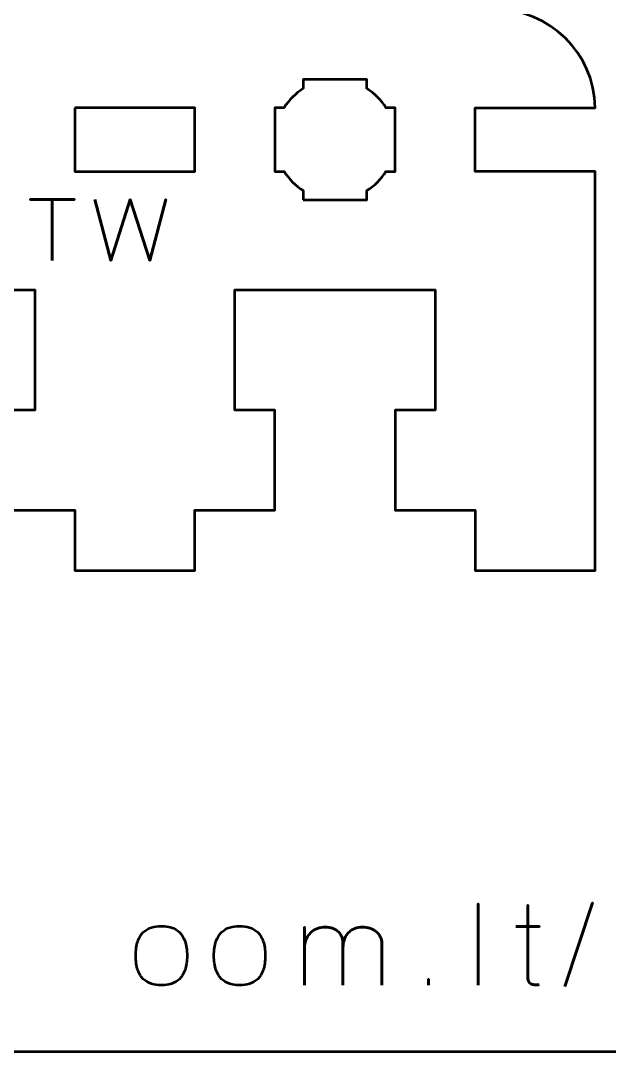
# Model space of a CAD drawing. Header units: centimetres. Extents: x -21 to 0, y -29.7 to 0.
# Drawn here: x -8.17 to -5.23, y -29.7 to -24.56 of the extents above; entities that cross this region are included whole.
import ezdxf

# ---------------------------------------------------------------- set-up
doc = ezdxf.new("R2010")
doc.units = ezdxf.units.CM
doc.header["$MEASUREMENT"] = 0
doc.layers.add('Layer 1', color=7, linetype='Continuous')

msp = doc.modelspace()

# ---------------------------------------------------------------- linework, layer by layer
at = {"layer": 'Layer 1', "color": 1, "lineweight": 53}
msp.add_open_spline([(-21.00003, -29.19995), (-21.00003, -29.19995), (-21.00003, -3.49992), (-21.00003, -3.49992), (-21.00003, -3.49992), (-21.00003, -3.41709), (-20.93286, -3.34992), (-20.85003, -3.34992), (-20.85003, -3.34992), (-20.7672, -3.34992), (-20.70003, -3.28275), (-20.70003, -3.19992), (-20.70003, -3.19992), (-20.70003, -3.11709), (-20.7672, -3.04992), (-20.85003, -3.04992), (-20.85003, -3.04992), (-20.93286, -3.04992), (-21.00003, -2.98275), (-21.00003, -2.89992), (-21.00003, -2.89992), (-21.00003, -2.81709), (-20.93286, -2.74992), (-20.85003, -2.74992), (-20.85003, -2.74992), (-20.7672, -2.74992), (-20.70003, -2.68275), (-20.70003, -2.59992), (-20.70003, -2.59992), (-20.70003, -2.51709), (-20.7672, -2.44992), (-20.85003, -2.44992), (-20.85003, -2.44992), (-20.93286, -2.44992), (-21.00003, -2.38275), (-21.00003, -2.29992), (-21.00003, -2.29992), (-21.00003, -2.21709), (-20.93286, -2.14992), (-20.85003, -2.14992), (-20.85003, -2.14992), (-20.7672, -2.14992), (-20.70003, -2.08275), (-20.70003, -1.99992), (-20.70003, -1.99992), (-20.70003, -1.91709), (-20.7672, -1.84992), (-20.85003, -1.84992), (-20.85003, -1.84992), (-20.93286, -1.84992), (-21.00003, -1.78275), (-21.00003, -1.69992), (-21.00003, -1.69992), (-21.00003, -1.61709), (-20.93286, -1.54992), (-20.85003, -1.54992), (-20.85003, -1.54992), (-20.7672, -1.54992), (-20.70003, -1.48275), (-20.70003, -1.39992), (-20.70003, -1.39992), (-20.70003, -1.31709), (-20.7672, -1.24992), (-20.85003, -1.24992), (-20.85003, -1.24992), (-20.93286, -1.24992), (-21.00003, -1.18275), (-21.00003, -1.09992), (-21.00003, -1.09992), (-21.00003, -1.09992), (-21.00003, -0.49992), (-21.00003, -0.49992), (-21.00003, -0.49992), (-21.00003, -0.22295), (-20.77694, 0.00004), (-20.49994, 0.00004), (-20.49994, 0.00004), (-20.49994, 0.00004), (-0.50008, 0.00004), (-0.50008, 0.00004), (-0.50008, 0.00004), (-0.22294, 0.00004), (0.00002, -0.22295), (0.00002, -0.49992), (0.00002, -0.49992), (0.00002, -0.49992), (0.00002, -29.19995), (0.00002, -29.19995), (0.00002, -29.19995), (0.00002, -29.47695), (-0.22294, -29.70004), (-0.50008, -29.70004), (-0.50008, -29.70004), (-0.50008, -29.70004), (-20.49994, -29.70004), (-20.49994, -29.70004), (-20.49994, -29.70004), (-20.77694, -29.70004), (-21.00003, -29.47695), (-21.00003, -29.19995)], degree=3, knots=[0, 0, 0, 0, 0.04, 0.04, 0.04, 0.04, 0.08, 0.08, 0.08, 0.08, 0.12, 0.12, 0.12, 0.12, 0.16, 0.16, 0.16, 0.16, 0.2, 0.2, 0.2, 0.2, 0.24, 0.24, 0.24, 0.24, 0.28, 0.28, 0.28, 0.28, 0.32, 0.32, 0.32, 0.32, 0.36, 0.36, 0.36, 0.36, 0.4, 0.4, 0.4, 0.4, 0.44, 0.44, 0.44, 0.44, 0.48, 0.48, 0.48, 0.48, 0.52, 0.52, 0.52, 0.52, 0.56, 0.56, 0.56, 0.56, 0.6, 0.6, 0.6, 0.6, 0.64, 0.64, 0.64, 0.64, 0.68, 0.68, 0.68, 0.68, 0.72, 0.72, 0.72, 0.72, 0.76, 0.76, 0.76, 0.76, 0.8, 0.8, 0.8, 0.8, 0.84, 0.84, 0.84, 0.84, 0.88, 0.88, 0.88, 0.88, 0.92, 0.92, 0.92, 0.92, 0.96, 0.96, 0.96, 0.96, 1, 1, 1, 1], dxfattribs=at)
at = {"layer": 'Layer 1', "lineweight": 53}
for points, knots in [([(-9.75005, -22.50001), (-10.02614, -22.50001), (-10.25005, -22.72392), (-10.25005, -23.00001), (-10.25005, -23.00001), (-10.25005, -23.00001), (-10.25005, -24.50001), (-10.25005, -24.50001), (-10.25005, -24.50001), (-10.25005, -24.50001), (-11.4001, -24.50001), (-11.4001, -24.50001), (-11.4001, -24.50001), (-11.67326, -24.50001), (-11.89532, -24.71921), (-11.9, -24.99126), (-11.9, -24.99126), (-11.9, -24.99126), (-11.3001, -24.99126), (-11.3001, -24.99126), (-11.3001, -24.99126), (-11.3001, -24.99126), (-11.3001, -25.30876), (-11.3001, -25.30876), (-11.3001, -25.30876), (-11.3001, -25.30876), (-11.89818, -25.30876), (-11.89818, -25.30876), (-11.89818, -25.30876), (-11.89818, -25.30876), (-11.8876, -27.30001), (-11.8876, -27.30001), (-11.8876, -27.30001), (-11.8876, -27.30001), (-11.3001, -27.30001), (-11.3001, -27.30001), (-11.3001, -27.30001), (-11.3001, -27.30001), (-11.3001, -27.00001), (-11.3001, -27.00001), (-11.3001, -27.00001), (-11.3001, -27.00001), (-10.90009, -27.00001), (-10.90009, -27.00001), (-10.90009, -27.00001), (-10.90009, -27.00001), (-10.90009, -26.50001), (-10.90009, -26.50001), (-10.90009, -26.50001), (-10.90009, -26.50001), (-11.10009, -26.5), (-11.10009, -26.5), (-11.10009, -26.5), (-11.10009, -26.5), (-11.10009, -25.90001), (-11.10009, -25.90001), (-11.10009, -25.90001), (-10.71676, -25.90001), (-10.48341, -25.90001), (-10.10008, -25.90001), (-10.10008, -25.90001), (-10.10008, -25.90001), (-10.10008, -26.5), (-10.10008, -26.5), (-10.10008, -26.5), (-10.10008, -26.5), (-10.30008, -26.50001), (-10.30008, -26.50001), (-10.30008, -26.50001), (-10.30008, -26.50001), (-10.30008, -27.00002), (-10.30008, -27.00002), (-10.30008, -27.00002), (-10.30008, -27.00002), (-9.90007, -27.00001), (-9.90007, -27.00001), (-9.90007, -27.00001), (-9.90007, -27.00001), (-9.90007, -27.30001), (-9.90007, -27.30001), (-9.90007, -27.30001), (-9.90007, -27.30001), (-9.30006, -27.30001), (-9.30006, -27.30001), (-9.30006, -27.30001), (-9.30006, -27.30001), (-9.30006, -27.00001), (-9.30006, -27.00001), (-9.30006, -27.00001), (-9.30006, -27.00001), (-8.90006, -27.00001), (-8.90006, -27.00001), (-8.90006, -27.00001), (-8.90006, -27.00001), (-8.90006, -26.50001), (-8.90006, -26.50001), (-8.90006, -26.50001), (-8.90006, -26.50001), (-9.10006, -26.5), (-9.10006, -26.5), (-9.10006, -26.5), (-9.10006, -26.5), (-9.10006, -25.90001), (-9.10006, -25.90001), (-9.10006, -25.90001), (-8.71672, -25.90001), (-8.48338, -25.90001), (-8.10004, -25.90001), (-8.10004, -25.90001), (-8.10004, -25.90001), (-8.10004, -26.5), (-8.10004, -26.5), (-8.10004, -26.5), (-8.10004, -26.5), (-8.30004, -26.50001), (-8.30004, -26.50001), (-8.30004, -26.50001), (-8.30004, -26.50001), (-8.30004, -27.00002), (-8.30004, -27.00002), (-8.30004, -27.00002), (-8.30004, -27.00002), (-7.90004, -27.00001), (-7.90004, -27.00001), (-7.90004, -27.00001), (-7.90004, -27.00001), (-7.90004, -27.30001), (-7.90004, -27.30001), (-7.90004, -27.30001), (-7.90004, -27.30001), (-7.30003, -27.30001), (-7.30003, -27.30001), (-7.30003, -27.30001), (-7.30003, -27.30001), (-7.30003, -27.00001), (-7.30003, -27.00001), (-7.30003, -27.00001), (-7.30003, -27.00001), (-6.90002, -27.00001), (-6.90002, -27.00001), (-6.90002, -27.00001), (-6.90002, -27.00001), (-6.90002, -26.50001), (-6.90002, -26.50001), (-6.90002, -26.50001), (-6.90002, -26.50001), (-7.10002, -26.5), (-7.10002, -26.5), (-7.10002, -26.5), (-7.10002, -26.5), (-7.10002, -25.90001), (-7.10002, -25.90001), (-7.10002, -25.90001), (-6.71669, -25.90001), (-6.48334, -25.90001), (-6.10001, -25.90001), (-6.10001, -25.90001), (-6.10001, -25.90001), (-6.10001, -26.5), (-6.10001, -26.5), (-6.10001, -26.5), (-6.10001, -26.5), (-6.30001, -26.50001), (-6.30001, -26.50001), (-6.30001, -26.50001), (-6.30001, -26.50001), (-6.30001, -27.00002), (-6.30001, -27.00002), (-6.30001, -27.00002), (-6.30001, -27.00002), (-5.9, -27.00001), (-5.9, -27.00001), (-5.9, -27.00001), (-5.9, -27.00001), (-5.9, -27.30001), (-5.9, -27.30001), (-5.9, -27.30001), (-5.9, -27.30001), (-5.29999, -27.30001), (-5.29999, -27.30001), (-5.29999, -27.30001), (-5.29999, -27.30001), (-5.29999, -27.00001), (-5.29999, -27.00001), (-5.29999, -27.00001), (-5.29999, -27.00001), (-5.29999, -27.00002), (-5.29999, -27.00002), (-5.29999, -27.00002), (-5.29999, -27.00002), (-5.29999, -25.30876), (-5.29999, -25.30876), (-5.29999, -25.30876), (-5.29999, -25.30876), (-5.9, -25.30876), (-5.9, -25.30876), (-5.9, -25.30876), (-5.9, -25.30876), (-5.9, -24.99126), (-5.9, -24.99126), (-5.9, -24.99126), (-5.9, -24.99126), (-5.3001, -24.99126), (-5.3001, -24.99126), (-5.3001, -24.99126), (-5.30478, -24.71921), (-5.52684, -24.50001), (-5.8, -24.50001), (-5.8, -24.50001), (-5.8, -24.50001), (-6.95005, -24.50001), (-6.95005, -24.50001), (-6.95005, -24.50001), (-6.95005, -24.50001), (-6.95005, -23.00001), (-6.95005, -23.00001), (-6.95005, -23.00001), (-6.95005, -22.72392), (-7.17396, -22.50001), (-7.45005, -22.50001)], [0, 0, 0, 0, 0.0181818, 0.0181818, 0.0181818, 0.0181818, 0.0363636, 0.0363636, 0.0363636, 0.0363636, 0.0545455, 0.0545455, 0.0545455, 0.0545455, 0.0727273, 0.0727273, 0.0727273, 0.0727273, 0.0909091, 0.0909091, 0.0909091, 0.0909091, 0.1090909, 0.1090909, 0.1090909, 0.1090909, 0.1272727, 0.1272727, 0.1272727, 0.1272727, 0.1454545, 0.1454545, 0.1454545, 0.1454545, 0.1636364, 0.1636364, 0.1636364, 0.1636364, 0.1818182, 0.1818182, 0.1818182, 0.1818182, 0.2, 0.2, 0.2, 0.2, 0.2181818, 0.2181818, 0.2181818, 0.2181818, 0.2363636, 0.2363636, 0.2363636, 0.2363636, 0.2545455, 0.2545455, 0.2545455, 0.2545455, 0.2727273, 0.2727273, 0.2727273, 0.2727273, 0.2909091, 0.2909091, 0.2909091, 0.2909091, 0.3090909, 0.3090909, 0.3090909, 0.3090909, 0.3272727, 0.3272727, 0.3272727, 0.3272727, 0.3454545, 0.3454545, 0.3454545, 0.3454545, 0.3636364, 0.3636364, 0.3636364, 0.3636364, 0.3818182, 0.3818182, 0.3818182, 0.3818182, 0.4, 0.4, 0.4, 0.4, 0.4181818, 0.4181818, 0.4181818, 0.4181818, 0.4363636, 0.4363636, 0.4363636, 0.4363636, 0.4545455, 0.4545455, 0.4545455, 0.4545455, 0.4727273, 0.4727273, 0.4727273, 0.4727273, 0.4909091, 0.4909091, 0.4909091, 0.4909091, 0.5090909, 0.5090909, 0.5090909, 0.5090909, 0.5272727, 0.5272727, 0.5272727, 0.5272727, 0.5454545, 0.5454545, 0.5454545, 0.5454545, 0.5636364, 0.5636364, 0.5636364, 0.5636364, 0.5818182, 0.5818182, 0.5818182, 0.5818182, 0.6, 0.6, 0.6, 0.6, 0.6181818, 0.6181818, 0.6181818, 0.6181818, 0.6363636, 0.6363636, 0.6363636, 0.6363636, 0.6545455, 0.6545455, 0.6545455, 0.6545455, 0.6727273, 0.6727273, 0.6727273, 0.6727273, 0.6909091, 0.6909091, 0.6909091, 0.6909091, 0.7090909, 0.7090909, 0.7090909, 0.7090909, 0.7272727, 0.7272727, 0.7272727, 0.7272727, 0.7454545, 0.7454545, 0.7454545, 0.7454545, 0.7636364, 0.7636364, 0.7636364, 0.7636364, 0.7818182, 0.7818182, 0.7818182, 0.7818182, 0.8, 0.8, 0.8, 0.8, 0.8181818, 0.8181818, 0.8181818, 0.8181818, 0.8363636, 0.8363636, 0.8363636, 0.8363636, 0.8545455, 0.8545455, 0.8545455, 0.8545455, 0.8727273, 0.8727273, 0.8727273, 0.8727273, 0.8909091, 0.8909091, 0.8909091, 0.8909091, 0.9090909, 0.9090909, 0.9090909, 0.9090909, 0.9272727, 0.9272727, 0.9272727, 0.9272727, 0.9454545, 0.9454545, 0.9454545, 0.9454545, 0.9636364, 0.9636364, 0.9636364, 0.9636364, 0.9818182, 0.9818182, 0.9818182, 0.9818182, 1, 1, 1, 1]), ([(-6.75877, -25.45001), (-6.75877, -25.45001), (-6.75877, -25.40457), (-6.75877, -25.40457), (-6.75877, -25.40457), (-6.79753, -25.38034), (-6.83035, -25.34751), (-6.85458, -25.30876), (-6.85458, -25.30876), (-6.85458, -25.30876), (-6.90002, -25.30876), (-6.90002, -25.30876), (-6.90002, -25.30876), (-6.90002, -25.30876), (-6.90002, -25.15001), (-6.90002, -25.15001), (-6.90002, -25.15001), (-6.90002, -25.15001), (-6.90002, -24.99126), (-6.90002, -24.99126), (-6.90002, -24.99126), (-6.90002, -24.99126), (-6.85458, -24.99126), (-6.85458, -24.99126), (-6.85458, -24.99126), (-6.83035, -24.95251), (-6.79753, -24.91968), (-6.75877, -24.89545), (-6.75877, -24.89545), (-6.75877, -24.89545), (-6.75877, -24.85001), (-6.75877, -24.85001), (-6.75877, -24.85001), (-6.75877, -24.85001), (-6.60002, -24.85001), (-6.60002, -24.85001), (-6.60002, -24.85001), (-6.60002, -24.85001), (-6.44126, -24.85001), (-6.44126, -24.85001), (-6.44126, -24.85001), (-6.44126, -24.85001), (-6.44126, -24.89545), (-6.44126, -24.89545), (-6.44126, -24.89545), (-6.4025, -24.91968), (-6.36968, -24.95251), (-6.34545, -24.99126), (-6.34545, -24.99126), (-6.34545, -24.99126), (-6.30001, -24.99126), (-6.30001, -24.99126), (-6.30001, -24.99126), (-6.30001, -24.99126), (-6.30001, -25.15001), (-6.30001, -25.15001), (-6.30001, -25.15001), (-6.30001, -25.15001), (-6.30001, -25.30876), (-6.30001, -25.30876), (-6.30001, -25.30876), (-6.30001, -25.30876), (-6.34545, -25.30876), (-6.34545, -25.30876), (-6.34545, -25.30876), (-6.36968, -25.34751), (-6.4025, -25.38034), (-6.44126, -25.40457), (-6.44126, -25.40457), (-6.44126, -25.40457), (-6.44126, -25.45001), (-6.44126, -25.45001), (-6.44126, -25.45001), (-6.44126, -25.45001), (-6.60002, -25.45001), (-6.60002, -25.45001), (-6.60002, -25.45001), (-6.60002, -25.45001), (-6.75877, -25.45001), (-6.75877, -25.45001)], [0, 0, 0, 0, 0.05, 0.05, 0.05, 0.05, 0.1, 0.1, 0.1, 0.1, 0.15, 0.15, 0.15, 0.15, 0.2, 0.2, 0.2, 0.2, 0.25, 0.25, 0.25, 0.25, 0.3, 0.3, 0.3, 0.3, 0.35, 0.35, 0.35, 0.35, 0.4, 0.4, 0.4, 0.4, 0.45, 0.45, 0.45, 0.45, 0.5, 0.5, 0.5, 0.5, 0.55, 0.55, 0.55, 0.55, 0.6, 0.6, 0.6, 0.6, 0.65, 0.65, 0.65, 0.65, 0.7, 0.7, 0.7, 0.7, 0.75, 0.75, 0.75, 0.75, 0.8, 0.8, 0.8, 0.8, 0.85, 0.85, 0.85, 0.85, 0.9, 0.9, 0.9, 0.9, 0.95, 0.95, 0.95, 0.95, 1, 1, 1, 1]), ([(-7.90004, -24.99126), (-7.90004, -24.99126), (-7.30003, -24.99126), (-7.30003, -24.99126), (-7.30003, -24.99126), (-7.30003, -24.99126), (-7.30003, -25.30876), (-7.30003, -25.30876), (-7.30003, -25.30876), (-7.30003, -25.30876), (-7.90004, -25.30876), (-7.90004, -25.30876), (-7.90004, -25.30876), (-7.90004, -25.30876), (-7.90004, -24.99126), (-7.90004, -24.99126)], [0, 0, 0, 0, 0.25, 0.25, 0.25, 0.25, 0.5, 0.5, 0.5, 0.5, 0.75, 0.75, 0.75, 0.75, 1, 1, 1, 1])]:
    msp.add_open_spline(points, degree=3, knots=knots, dxfattribs=at)
at = {"layer": 'Layer 1', "color": 5, "lineweight": 53}
for points, knots in [([(-8.01225, -25.7539), (-8.01225, -25.7539), (-8.01225, -25.44868), (-8.01225, -25.44868), (-8.01225, -25.44868), (-8.01225, -25.44868), (-8.12189, -25.44868), (-8.12189, -25.44868), (-8.12189, -25.44868), (-8.12189, -25.44868), (-7.90176, -25.44868), (-7.90176, -25.44868), (-7.90176, -25.44868), (-7.90176, -25.44868), (-8.01225, -25.44868), (-8.01225, -25.44868), (-8.01225, -25.44868), (-8.01225, -25.44868), (-8.01225, -25.7539), (-8.01225, -25.7539)], [0, 0, 0, 0, 0.2, 0.2, 0.2, 0.2, 0.4, 0.4, 0.4, 0.4, 0.6, 0.6, 0.6, 0.6, 0.8, 0.8, 0.8, 0.8, 1, 1, 1, 1]), ([(-7.79974, -25.44868), (-7.79974, -25.44868), (-7.71931, -25.7539), (-7.71931, -25.7539), (-7.71931, -25.7539), (-7.71931, -25.7539), (-7.62237, -25.44868), (-7.62237, -25.44868), (-7.62237, -25.44868), (-7.62237, -25.44868), (-7.52541, -25.7539), (-7.52541, -25.7539), (-7.52541, -25.7539), (-7.52541, -25.7539), (-7.44498, -25.44868), (-7.44498, -25.44868), (-7.44498, -25.44868), (-7.44498, -25.44868), (-7.52541, -25.7539), (-7.52541, -25.7539), (-7.52541, -25.7539), (-7.52541, -25.7539), (-7.62237, -25.44868), (-7.62237, -25.44868), (-7.62237, -25.44868), (-7.62237, -25.44868), (-7.71931, -25.7539), (-7.71931, -25.7539), (-7.71931, -25.7539), (-7.71931, -25.7539), (-7.79974, -25.44868), (-7.79974, -25.44868)], [0, 0, 0, 0, 0.125, 0.125, 0.125, 0.125, 0.25, 0.25, 0.25, 0.25, 0.375, 0.375, 0.375, 0.375, 0.5, 0.5, 0.5, 0.5, 0.625, 0.625, 0.625, 0.625, 0.75, 0.75, 0.75, 0.75, 0.875, 0.875, 0.875, 0.875, 1, 1, 1, 1]), ([(-5.88448, -29.36992), (-5.88448, -29.36992), (-5.88448, -28.96296), (-5.88448, -28.96296), (-5.88448, -28.96296), (-5.88448, -28.96296), (-5.88448, -29.36992), (-5.88448, -29.36992)], [0, 0, 0, 0, 0.5, 0.5, 0.5, 0.5, 1, 1, 1, 1]), ([(-5.57968, -29.3671), (-5.58664, -29.36766), (-5.5936, -29.36785), (-5.60038, -29.36766), (-5.60038, -29.36766), (-5.60715, -29.36747), (-5.61327, -29.36644), (-5.61882, -29.36437), (-5.61882, -29.36437), (-5.62437, -29.36239), (-5.62879, -29.35882), (-5.63217, -29.35374), (-5.63217, -29.35374), (-5.63547, -29.34866), (-5.63716, -29.34142), (-5.63725, -29.3321), (-5.63725, -29.3321), (-5.63725, -29.32768), (-5.63725, -29.32016), (-5.63725, -29.30962), (-5.63725, -29.30962), (-5.63725, -29.29899), (-5.63725, -29.28619), (-5.63725, -29.27105), (-5.63725, -29.27105), (-5.63725, -29.2559), (-5.63725, -29.23935), (-5.63725, -29.22138), (-5.63725, -29.22138), (-5.63725, -29.20341), (-5.63725, -29.18488), (-5.63725, -29.16569), (-5.63725, -29.16569), (-5.63725, -29.1465), (-5.63725, -29.12759), (-5.63725, -29.10887), (-5.63725, -29.10887), (-5.63725, -29.09015), (-5.63725, -29.07255), (-5.63725, -29.056), (-5.63725, -29.056), (-5.63725, -29.03944), (-5.63725, -29.02476), (-5.63725, -29.01207), (-5.63725, -29.01207), (-5.63725, -28.99927), (-5.63725, -28.9893), (-5.63725, -28.98196), (-5.63725, -28.98196), (-5.63725, -28.97472), (-5.63725, -28.97095), (-5.63725, -28.97086), (-5.63725, -28.97086), (-5.63725, -28.97095), (-5.63725, -28.97472), (-5.63725, -28.98196), (-5.63725, -28.98196), (-5.63725, -28.9893), (-5.63725, -28.99927), (-5.63725, -29.01207), (-5.63725, -29.01207), (-5.63725, -29.02476), (-5.63725, -29.03944), (-5.63725, -29.056), (-5.63725, -29.056), (-5.63725, -29.07255), (-5.63725, -29.09015), (-5.63725, -29.10887), (-5.63725, -29.10887), (-5.63725, -29.12759), (-5.63725, -29.1465), (-5.63725, -29.16569), (-5.63725, -29.16569), (-5.63725, -29.18488), (-5.63725, -29.20341), (-5.63725, -29.22138), (-5.63725, -29.22138), (-5.63725, -29.23935), (-5.63725, -29.2559), (-5.63725, -29.27105), (-5.63725, -29.27105), (-5.63725, -29.28619), (-5.63725, -29.29899), (-5.63725, -29.30962), (-5.63725, -29.30962), (-5.63725, -29.32016), (-5.63725, -29.32768), (-5.63725, -29.3321), (-5.63725, -29.3321), (-5.63716, -29.34142), (-5.63547, -29.34866), (-5.63217, -29.35374), (-5.63217, -29.35374), (-5.62879, -29.35882), (-5.62437, -29.36239), (-5.61882, -29.36437), (-5.61882, -29.36437), (-5.61327, -29.36644), (-5.60715, -29.36747), (-5.60038, -29.36766), (-5.60038, -29.36766), (-5.5936, -29.36785), (-5.58664, -29.36766), (-5.57968, -29.3671)], [0, 0, 0, 0, 0.0384615, 0.0384615, 0.0384615, 0.0384615, 0.0769231, 0.0769231, 0.0769231, 0.0769231, 0.1153846, 0.1153846, 0.1153846, 0.1153846, 0.1538462, 0.1538462, 0.1538462, 0.1538462, 0.1923077, 0.1923077, 0.1923077, 0.1923077, 0.2307692, 0.2307692, 0.2307692, 0.2307692, 0.2692308, 0.2692308, 0.2692308, 0.2692308, 0.3076923, 0.3076923, 0.3076923, 0.3076923, 0.3461538, 0.3461538, 0.3461538, 0.3461538, 0.3846154, 0.3846154, 0.3846154, 0.3846154, 0.4230769, 0.4230769, 0.4230769, 0.4230769, 0.4615385, 0.4615385, 0.4615385, 0.4615385, 0.5, 0.5, 0.5, 0.5, 0.5384615, 0.5384615, 0.5384615, 0.5384615, 0.5769231, 0.5769231, 0.5769231, 0.5769231, 0.6153846, 0.6153846, 0.6153846, 0.6153846, 0.6538462, 0.6538462, 0.6538462, 0.6538462, 0.6923077, 0.6923077, 0.6923077, 0.6923077, 0.7307692, 0.7307692, 0.7307692, 0.7307692, 0.7692308, 0.7692308, 0.7692308, 0.7692308, 0.8076923, 0.8076923, 0.8076923, 0.8076923, 0.8461538, 0.8461538, 0.8461538, 0.8461538, 0.8846154, 0.8846154, 0.8846154, 0.8846154, 0.9230769, 0.9230769, 0.9230769, 0.9230769, 0.9615385, 0.9615385, 0.9615385, 0.9615385, 1, 1, 1, 1]), ([(-5.45155, -29.37556), (-5.45155, -29.37556), (-5.31326, -28.95901), (-5.31326, -28.95901), (-5.31326, -28.95901), (-5.31326, -28.95901), (-5.45155, -29.37556), (-5.45155, -29.37556)], [0, 0, 0, 0, 0.5, 0.5, 0.5, 0.5, 1, 1, 1, 1]), ([(-7.46717, -29.36992), (-7.44939, -29.37001), (-7.43284, -29.36776), (-7.41741, -29.36296), (-7.41741, -29.36296), (-7.40198, -29.35816), (-7.38834, -29.35016), (-7.37667, -29.33897), (-7.37667, -29.33897), (-7.36491, -29.32778), (-7.35579, -29.31263), (-7.34911, -29.29344), (-7.34911, -29.29344), (-7.34253, -29.27434), (-7.33914, -29.25054), (-7.33904, -29.22204), (-7.33904, -29.22204), (-7.33914, -29.19363), (-7.34253, -29.16992), (-7.34911, -29.15092), (-7.34911, -29.15092), (-7.35579, -29.13191), (-7.36491, -29.11677), (-7.37667, -29.10557), (-7.37667, -29.10557), (-7.38834, -29.09447), (-7.40198, -29.08648), (-7.41741, -29.08168), (-7.41741, -29.08168), (-7.43284, -29.07688), (-7.44939, -29.07462), (-7.46717, -29.07472), (-7.46717, -29.07472), (-7.48476, -29.07462), (-7.50132, -29.07688), (-7.51675, -29.08168), (-7.51675, -29.08168), (-7.53218, -29.08648), (-7.54572, -29.09447), (-7.55748, -29.10557), (-7.55748, -29.10557), (-7.56924, -29.11677), (-7.57846, -29.13191), (-7.58514, -29.15092), (-7.58514, -29.15092), (-7.59182, -29.16992), (-7.59521, -29.19363), (-7.5953, -29.22204), (-7.5953, -29.22204), (-7.59521, -29.25054), (-7.59182, -29.27434), (-7.58514, -29.29344), (-7.58514, -29.29344), (-7.57846, -29.31263), (-7.56924, -29.32778), (-7.55748, -29.33897), (-7.55748, -29.33897), (-7.54572, -29.35016), (-7.53218, -29.35816), (-7.51675, -29.36296), (-7.51675, -29.36296), (-7.50132, -29.36776), (-7.48476, -29.37001), (-7.46717, -29.36992)], [0, 0, 0, 0, 0.0625, 0.0625, 0.0625, 0.0625, 0.125, 0.125, 0.125, 0.125, 0.1875, 0.1875, 0.1875, 0.1875, 0.25, 0.25, 0.25, 0.25, 0.3125, 0.3125, 0.3125, 0.3125, 0.375, 0.375, 0.375, 0.375, 0.4375, 0.4375, 0.4375, 0.4375, 0.5, 0.5, 0.5, 0.5, 0.5625, 0.5625, 0.5625, 0.5625, 0.625, 0.625, 0.625, 0.625, 0.6875, 0.6875, 0.6875, 0.6875, 0.75, 0.75, 0.75, 0.75, 0.8125, 0.8125, 0.8125, 0.8125, 0.875, 0.875, 0.875, 0.875, 0.9375, 0.9375, 0.9375, 0.9375, 1, 1, 1, 1]), ([(-7.46717, -29.36992), (-7.44939, -29.37001), (-7.43284, -29.36776), (-7.41741, -29.36296), (-7.41741, -29.36296), (-7.40198, -29.35816), (-7.38834, -29.35016), (-7.37667, -29.33897), (-7.37667, -29.33897), (-7.36491, -29.32778), (-7.35579, -29.31263), (-7.34911, -29.29344), (-7.34911, -29.29344), (-7.34253, -29.27434), (-7.33914, -29.25054), (-7.33904, -29.22204), (-7.33904, -29.22204), (-7.33914, -29.19363), (-7.34253, -29.16992), (-7.34911, -29.15092), (-7.34911, -29.15092), (-7.35579, -29.13191), (-7.36491, -29.11677), (-7.37667, -29.10557), (-7.37667, -29.10557), (-7.38834, -29.09447), (-7.40198, -29.08648), (-7.41741, -29.08168), (-7.41741, -29.08168), (-7.43284, -29.07688), (-7.44939, -29.07462), (-7.46717, -29.07472), (-7.46717, -29.07472), (-7.48476, -29.07462), (-7.50132, -29.07688), (-7.51675, -29.08168), (-7.51675, -29.08168), (-7.53218, -29.08648), (-7.54572, -29.09447), (-7.55748, -29.10557), (-7.55748, -29.10557), (-7.56924, -29.11677), (-7.57846, -29.13191), (-7.58514, -29.15092), (-7.58514, -29.15092), (-7.59182, -29.16992), (-7.59521, -29.19363), (-7.5953, -29.22204), (-7.5953, -29.22204), (-7.59521, -29.25054), (-7.59182, -29.27434), (-7.58514, -29.29344), (-7.58514, -29.29344), (-7.57846, -29.31263), (-7.56924, -29.32778), (-7.55748, -29.33897), (-7.55748, -29.33897), (-7.54572, -29.35016), (-7.53218, -29.35816), (-7.51675, -29.36296), (-7.51675, -29.36296), (-7.50132, -29.36776), (-7.48476, -29.37001), (-7.46717, -29.36992)], [0, 0, 0, 0, 0.0625, 0.0625, 0.0625, 0.0625, 0.125, 0.125, 0.125, 0.125, 0.1875, 0.1875, 0.1875, 0.1875, 0.25, 0.25, 0.25, 0.25, 0.3125, 0.3125, 0.3125, 0.3125, 0.375, 0.375, 0.375, 0.375, 0.4375, 0.4375, 0.4375, 0.4375, 0.5, 0.5, 0.5, 0.5, 0.5625, 0.5625, 0.5625, 0.5625, 0.625, 0.625, 0.625, 0.625, 0.6875, 0.6875, 0.6875, 0.6875, 0.75, 0.75, 0.75, 0.75, 0.8125, 0.8125, 0.8125, 0.8125, 0.875, 0.875, 0.875, 0.875, 0.9375, 0.9375, 0.9375, 0.9375, 1, 1, 1, 1]), ([(-7.07658, -29.36992), (-7.0588, -29.37001), (-7.04225, -29.36776), (-7.02682, -29.36296), (-7.02682, -29.36296), (-7.01139, -29.35816), (-6.99775, -29.35016), (-6.98608, -29.33897), (-6.98608, -29.33897), (-6.97432, -29.32778), (-6.9652, -29.31263), (-6.95852, -29.29344), (-6.95852, -29.29344), (-6.95194, -29.27434), (-6.94855, -29.25054), (-6.94845, -29.22204), (-6.94845, -29.22204), (-6.94855, -29.19363), (-6.95194, -29.16992), (-6.95852, -29.15092), (-6.95852, -29.15092), (-6.9652, -29.13191), (-6.97432, -29.11677), (-6.98608, -29.10557), (-6.98608, -29.10557), (-6.99775, -29.09447), (-7.01139, -29.08648), (-7.02682, -29.08168), (-7.02682, -29.08168), (-7.04225, -29.07688), (-7.0588, -29.07462), (-7.07658, -29.07472), (-7.07658, -29.07472), (-7.09417, -29.07462), (-7.11073, -29.07688), (-7.12616, -29.08168), (-7.12616, -29.08168), (-7.14159, -29.08648), (-7.15513, -29.09447), (-7.16689, -29.10557), (-7.16689, -29.10557), (-7.17865, -29.11677), (-7.18787, -29.13191), (-7.19455, -29.15092), (-7.19455, -29.15092), (-7.20123, -29.16992), (-7.20462, -29.19363), (-7.20471, -29.22204), (-7.20471, -29.22204), (-7.20462, -29.25054), (-7.20123, -29.27434), (-7.19455, -29.29344), (-7.19455, -29.29344), (-7.18787, -29.31263), (-7.17865, -29.32778), (-7.16689, -29.33897), (-7.16689, -29.33897), (-7.15513, -29.35016), (-7.14159, -29.35816), (-7.12616, -29.36296), (-7.12616, -29.36296), (-7.11073, -29.36776), (-7.09417, -29.37001), (-7.07658, -29.36992)], [0, 0, 0, 0, 0.0625, 0.0625, 0.0625, 0.0625, 0.125, 0.125, 0.125, 0.125, 0.1875, 0.1875, 0.1875, 0.1875, 0.25, 0.25, 0.25, 0.25, 0.3125, 0.3125, 0.3125, 0.3125, 0.375, 0.375, 0.375, 0.375, 0.4375, 0.4375, 0.4375, 0.4375, 0.5, 0.5, 0.5, 0.5, 0.5625, 0.5625, 0.5625, 0.5625, 0.625, 0.625, 0.625, 0.625, 0.6875, 0.6875, 0.6875, 0.6875, 0.75, 0.75, 0.75, 0.75, 0.8125, 0.8125, 0.8125, 0.8125, 0.875, 0.875, 0.875, 0.875, 0.9375, 0.9375, 0.9375, 0.9375, 1, 1, 1, 1]), ([(-7.07658, -29.36992), (-7.0588, -29.37001), (-7.04225, -29.36776), (-7.02682, -29.36296), (-7.02682, -29.36296), (-7.01139, -29.35816), (-6.99775, -29.35016), (-6.98608, -29.33897), (-6.98608, -29.33897), (-6.97432, -29.32778), (-6.9652, -29.31263), (-6.95852, -29.29344), (-6.95852, -29.29344), (-6.95194, -29.27434), (-6.94855, -29.25054), (-6.94845, -29.22204), (-6.94845, -29.22204), (-6.94855, -29.19363), (-6.95194, -29.16992), (-6.95852, -29.15092), (-6.95852, -29.15092), (-6.9652, -29.13191), (-6.97432, -29.11677), (-6.98608, -29.10557), (-6.98608, -29.10557), (-6.99775, -29.09447), (-7.01139, -29.08648), (-7.02682, -29.08168), (-7.02682, -29.08168), (-7.04225, -29.07688), (-7.0588, -29.07462), (-7.07658, -29.07472), (-7.07658, -29.07472), (-7.09417, -29.07462), (-7.11073, -29.07688), (-7.12616, -29.08168), (-7.12616, -29.08168), (-7.14159, -29.08648), (-7.15513, -29.09447), (-7.16689, -29.10557), (-7.16689, -29.10557), (-7.17865, -29.11677), (-7.18787, -29.13191), (-7.19455, -29.15092), (-7.19455, -29.15092), (-7.20123, -29.16992), (-7.20462, -29.19363), (-7.20471, -29.22204), (-7.20471, -29.22204), (-7.20462, -29.25054), (-7.20123, -29.27434), (-7.19455, -29.29344), (-7.19455, -29.29344), (-7.18787, -29.31263), (-7.17865, -29.32778), (-7.16689, -29.33897), (-7.16689, -29.33897), (-7.15513, -29.35016), (-7.14159, -29.35816), (-7.12616, -29.36296), (-7.12616, -29.36296), (-7.11073, -29.36776), (-7.09417, -29.37001), (-7.07658, -29.36992)], [0, 0, 0, 0, 0.0625, 0.0625, 0.0625, 0.0625, 0.125, 0.125, 0.125, 0.125, 0.1875, 0.1875, 0.1875, 0.1875, 0.25, 0.25, 0.25, 0.25, 0.3125, 0.3125, 0.3125, 0.3125, 0.375, 0.375, 0.375, 0.375, 0.4375, 0.4375, 0.4375, 0.4375, 0.5, 0.5, 0.5, 0.5, 0.5625, 0.5625, 0.5625, 0.5625, 0.625, 0.625, 0.625, 0.625, 0.6875, 0.6875, 0.6875, 0.6875, 0.75, 0.75, 0.75, 0.75, 0.8125, 0.8125, 0.8125, 0.8125, 0.875, 0.875, 0.875, 0.875, 0.9375, 0.9375, 0.9375, 0.9375, 1, 1, 1, 1]), ([(-6.56069, -29.36992), (-6.56069, -29.36983), (-6.56069, -29.3671), (-6.56069, -29.36174), (-6.56069, -29.36174), (-6.56069, -29.35647), (-6.56069, -29.34922), (-6.56069, -29.3401), (-6.56069, -29.3401), (-6.56069, -29.33088), (-6.56069, -29.32053), (-6.56069, -29.30887), (-6.56069, -29.30887), (-6.56069, -29.2973), (-6.56069, -29.28516), (-6.56069, -29.27237), (-6.56069, -29.27237), (-6.56069, -29.25967), (-6.56069, -29.24715), (-6.56069, -29.23474), (-6.56069, -29.23474), (-6.56069, -29.22232), (-6.56069, -29.21065), (-6.56069, -29.19993), (-6.56069, -29.19993), (-6.56069, -29.18911), (-6.56069, -29.17989), (-6.56069, -29.17208), (-6.56069, -29.17208), (-6.56069, -29.16437), (-6.56069, -29.15882), (-6.56069, -29.15543), (-6.56069, -29.15543), (-6.56059, -29.15016), (-6.56144, -29.14424), (-6.56304, -29.13775), (-6.56304, -29.13775), (-6.56464, -29.13116), (-6.56737, -29.12458), (-6.57122, -29.11799), (-6.57122, -29.11799), (-6.57508, -29.11131), (-6.58044, -29.1052), (-6.58712, -29.09955), (-6.58712, -29.09955), (-6.59389, -29.09391), (-6.60236, -29.08939), (-6.61252, -29.08591), (-6.61252, -29.08591), (-6.62278, -29.08243), (-6.635, -29.08055), (-6.6493, -29.08036), (-6.6493, -29.08036), (-6.6636, -29.08036), (-6.6764, -29.08234), (-6.68759, -29.08629), (-6.68759, -29.08629), (-6.69888, -29.09033), (-6.70857, -29.09588), (-6.71685, -29.10294), (-6.71685, -29.10294), (-6.72503, -29.11), (-6.7319, -29.11809), (-6.73726, -29.1273), (-6.73726, -29.1273), (-6.74262, -29.13643), (-6.74658, -29.14612), (-6.74921, -29.15647), (-6.74921, -29.15647), (-6.75184, -29.16672), (-6.75316, -29.17716), (-6.75316, -29.18761), (-6.75316, -29.18761), (-6.75316, -29.17716), (-6.75184, -29.16672), (-6.74921, -29.15647), (-6.74921, -29.15647), (-6.74658, -29.14612), (-6.74262, -29.13643), (-6.73726, -29.1273), (-6.73726, -29.1273), (-6.7319, -29.11809), (-6.72503, -29.11), (-6.71685, -29.10294), (-6.71685, -29.10294), (-6.70857, -29.09588), (-6.69888, -29.09033), (-6.68759, -29.08629), (-6.68759, -29.08629), (-6.6764, -29.08234), (-6.6636, -29.08036), (-6.6493, -29.08036), (-6.6493, -29.08036), (-6.635, -29.08055), (-6.62278, -29.08243), (-6.61252, -29.08591), (-6.61252, -29.08591), (-6.60236, -29.08939), (-6.59389, -29.09391), (-6.58712, -29.09955), (-6.58712, -29.09955), (-6.58044, -29.1052), (-6.57508, -29.11131), (-6.57122, -29.11799), (-6.57122, -29.11799), (-6.56737, -29.12458), (-6.56464, -29.13116), (-6.56304, -29.13775), (-6.56304, -29.13775), (-6.56144, -29.14424), (-6.56059, -29.15016), (-6.56069, -29.15543), (-6.56069, -29.15543), (-6.56069, -29.15882), (-6.56069, -29.16437), (-6.56069, -29.17208), (-6.56069, -29.17208), (-6.56069, -29.17989), (-6.56069, -29.18911), (-6.56069, -29.19993), (-6.56069, -29.19993), (-6.56069, -29.21065), (-6.56069, -29.22232), (-6.56069, -29.23474), (-6.56069, -29.23474), (-6.56069, -29.24715), (-6.56069, -29.25967), (-6.56069, -29.27237), (-6.56069, -29.27237), (-6.56069, -29.28516), (-6.56069, -29.2973), (-6.56069, -29.30887), (-6.56069, -29.30887), (-6.56069, -29.32053), (-6.56069, -29.33088), (-6.56069, -29.3401), (-6.56069, -29.3401), (-6.56069, -29.34922), (-6.56069, -29.35647), (-6.56069, -29.36174), (-6.56069, -29.36174), (-6.56069, -29.3671), (-6.56069, -29.36983), (-6.56069, -29.36992)], [0, 0, 0, 0, 0.0277778, 0.0277778, 0.0277778, 0.0277778, 0.0555556, 0.0555556, 0.0555556, 0.0555556, 0.0833333, 0.0833333, 0.0833333, 0.0833333, 0.1111111, 0.1111111, 0.1111111, 0.1111111, 0.1388889, 0.1388889, 0.1388889, 0.1388889, 0.1666667, 0.1666667, 0.1666667, 0.1666667, 0.1944444, 0.1944444, 0.1944444, 0.1944444, 0.2222222, 0.2222222, 0.2222222, 0.2222222, 0.25, 0.25, 0.25, 0.25, 0.2777778, 0.2777778, 0.2777778, 0.2777778, 0.3055556, 0.3055556, 0.3055556, 0.3055556, 0.3333333, 0.3333333, 0.3333333, 0.3333333, 0.3611111, 0.3611111, 0.3611111, 0.3611111, 0.3888889, 0.3888889, 0.3888889, 0.3888889, 0.4166667, 0.4166667, 0.4166667, 0.4166667, 0.4444444, 0.4444444, 0.4444444, 0.4444444, 0.4722222, 0.4722222, 0.4722222, 0.4722222, 0.5, 0.5, 0.5, 0.5, 0.5277778, 0.5277778, 0.5277778, 0.5277778, 0.5555556, 0.5555556, 0.5555556, 0.5555556, 0.5833333, 0.5833333, 0.5833333, 0.5833333, 0.6111111, 0.6111111, 0.6111111, 0.6111111, 0.6388889, 0.6388889, 0.6388889, 0.6388889, 0.6666667, 0.6666667, 0.6666667, 0.6666667, 0.6944444, 0.6944444, 0.6944444, 0.6944444, 0.7222222, 0.7222222, 0.7222222, 0.7222222, 0.75, 0.75, 0.75, 0.75, 0.7777778, 0.7777778, 0.7777778, 0.7777778, 0.8055556, 0.8055556, 0.8055556, 0.8055556, 0.8333333, 0.8333333, 0.8333333, 0.8333333, 0.8611111, 0.8611111, 0.8611111, 0.8611111, 0.8888889, 0.8888889, 0.8888889, 0.8888889, 0.9166667, 0.9166667, 0.9166667, 0.9166667, 0.9444444, 0.9444444, 0.9444444, 0.9444444, 0.9722222, 0.9722222, 0.9722222, 0.9722222, 1, 1, 1, 1]), ([(-6.75316, -29.36992), (-6.75316, -29.36992), (-6.75316, -29.08036), (-6.75316, -29.08036), (-6.75316, -29.08036), (-6.75316, -29.08036), (-6.75316, -29.36992), (-6.75316, -29.36992)], [0, 0, 0, 0, 0.5, 0.5, 0.5, 0.5, 1, 1, 1, 1]), ([(-6.36652, -29.36992), (-6.36652, -29.36983), (-6.36652, -29.3671), (-6.36652, -29.36174), (-6.36652, -29.36174), (-6.36652, -29.35647), (-6.36652, -29.34922), (-6.36652, -29.3401), (-6.36652, -29.3401), (-6.36652, -29.33088), (-6.36652, -29.32053), (-6.36652, -29.30887), (-6.36652, -29.30887), (-6.36652, -29.2973), (-6.36652, -29.28516), (-6.36652, -29.27237), (-6.36652, -29.27237), (-6.36652, -29.25967), (-6.36652, -29.24715), (-6.36652, -29.23474), (-6.36652, -29.23474), (-6.36652, -29.22232), (-6.36652, -29.21065), (-6.36652, -29.19993), (-6.36652, -29.19993), (-6.36652, -29.18911), (-6.36652, -29.17989), (-6.36652, -29.17208), (-6.36652, -29.17208), (-6.36652, -29.16437), (-6.36652, -29.15882), (-6.36652, -29.15543), (-6.36652, -29.15543), (-6.36652, -29.15016), (-6.36755, -29.14424), (-6.36972, -29.13775), (-6.36972, -29.13775), (-6.37179, -29.13116), (-6.37517, -29.12458), (-6.37988, -29.11799), (-6.37988, -29.11799), (-6.38449, -29.11131), (-6.3906, -29.1052), (-6.39813, -29.09955), (-6.39813, -29.09955), (-6.40565, -29.09391), (-6.41478, -29.08939), (-6.4255, -29.08591), (-6.4255, -29.08591), (-6.43623, -29.08243), (-6.44874, -29.08055), (-6.46304, -29.08036), (-6.46304, -29.08036), (-6.47734, -29.08036), (-6.48994, -29.08234), (-6.50076, -29.08629), (-6.50076, -29.08629), (-6.51149, -29.09033), (-6.52071, -29.09588), (-6.52842, -29.10294), (-6.52842, -29.10294), (-6.53604, -29.11), (-6.54215, -29.11809), (-6.54695, -29.1273), (-6.54695, -29.1273), (-6.55175, -29.13643), (-6.55523, -29.14612), (-6.55739, -29.15647), (-6.55739, -29.15647), (-6.55965, -29.16672), (-6.56069, -29.17716), (-6.56069, -29.18761), (-6.56069, -29.18761), (-6.56069, -29.17716), (-6.55965, -29.16672), (-6.55739, -29.15647), (-6.55739, -29.15647), (-6.55523, -29.14612), (-6.55175, -29.13643), (-6.54695, -29.1273), (-6.54695, -29.1273), (-6.54215, -29.11809), (-6.53604, -29.11), (-6.52842, -29.10294), (-6.52842, -29.10294), (-6.52071, -29.09588), (-6.51149, -29.09033), (-6.50076, -29.08629), (-6.50076, -29.08629), (-6.48994, -29.08234), (-6.47734, -29.08036), (-6.46304, -29.08036), (-6.46304, -29.08036), (-6.44874, -29.08055), (-6.43623, -29.08243), (-6.4255, -29.08591), (-6.4255, -29.08591), (-6.41478, -29.08939), (-6.40565, -29.09391), (-6.39813, -29.09955), (-6.39813, -29.09955), (-6.3906, -29.1052), (-6.38449, -29.11131), (-6.37988, -29.11799), (-6.37988, -29.11799), (-6.37517, -29.12458), (-6.37179, -29.13116), (-6.36972, -29.13775), (-6.36972, -29.13775), (-6.36755, -29.14424), (-6.36652, -29.15016), (-6.36652, -29.15543), (-6.36652, -29.15543), (-6.36652, -29.15882), (-6.36652, -29.16437), (-6.36652, -29.17208), (-6.36652, -29.17208), (-6.36652, -29.17989), (-6.36652, -29.18911), (-6.36652, -29.19993), (-6.36652, -29.19993), (-6.36652, -29.21065), (-6.36652, -29.22232), (-6.36652, -29.23474), (-6.36652, -29.23474), (-6.36652, -29.24715), (-6.36652, -29.25967), (-6.36652, -29.27237), (-6.36652, -29.27237), (-6.36652, -29.28516), (-6.36652, -29.2973), (-6.36652, -29.30887), (-6.36652, -29.30887), (-6.36652, -29.32053), (-6.36652, -29.33088), (-6.36652, -29.3401), (-6.36652, -29.3401), (-6.36652, -29.34922), (-6.36652, -29.35647), (-6.36652, -29.36174), (-6.36652, -29.36174), (-6.36652, -29.3671), (-6.36652, -29.36983), (-6.36652, -29.36992)], [0, 0, 0, 0, 0.0277778, 0.0277778, 0.0277778, 0.0277778, 0.0555556, 0.0555556, 0.0555556, 0.0555556, 0.0833333, 0.0833333, 0.0833333, 0.0833333, 0.1111111, 0.1111111, 0.1111111, 0.1111111, 0.1388889, 0.1388889, 0.1388889, 0.1388889, 0.1666667, 0.1666667, 0.1666667, 0.1666667, 0.1944444, 0.1944444, 0.1944444, 0.1944444, 0.2222222, 0.2222222, 0.2222222, 0.2222222, 0.25, 0.25, 0.25, 0.25, 0.2777778, 0.2777778, 0.2777778, 0.2777778, 0.3055556, 0.3055556, 0.3055556, 0.3055556, 0.3333333, 0.3333333, 0.3333333, 0.3333333, 0.3611111, 0.3611111, 0.3611111, 0.3611111, 0.3888889, 0.3888889, 0.3888889, 0.3888889, 0.4166667, 0.4166667, 0.4166667, 0.4166667, 0.4444444, 0.4444444, 0.4444444, 0.4444444, 0.4722222, 0.4722222, 0.4722222, 0.4722222, 0.5, 0.5, 0.5, 0.5, 0.5277778, 0.5277778, 0.5277778, 0.5277778, 0.5555556, 0.5555556, 0.5555556, 0.5555556, 0.5833333, 0.5833333, 0.5833333, 0.5833333, 0.6111111, 0.6111111, 0.6111111, 0.6111111, 0.6388889, 0.6388889, 0.6388889, 0.6388889, 0.6666667, 0.6666667, 0.6666667, 0.6666667, 0.6944444, 0.6944444, 0.6944444, 0.6944444, 0.7222222, 0.7222222, 0.7222222, 0.7222222, 0.75, 0.75, 0.75, 0.75, 0.7777778, 0.7777778, 0.7777778, 0.7777778, 0.8055556, 0.8055556, 0.8055556, 0.8055556, 0.8333333, 0.8333333, 0.8333333, 0.8333333, 0.8611111, 0.8611111, 0.8611111, 0.8611111, 0.8888889, 0.8888889, 0.8888889, 0.8888889, 0.9166667, 0.9166667, 0.9166667, 0.9166667, 0.9444444, 0.9444444, 0.9444444, 0.9444444, 0.9722222, 0.9722222, 0.9722222, 0.9722222, 1, 1, 1, 1]), ([(-5.69652, -29.07754), (-5.69652, -29.07754), (-5.57855, -29.07754), (-5.57855, -29.07754), (-5.57855, -29.07754), (-5.57855, -29.07754), (-5.69652, -29.07754), (-5.69652, -29.07754)], [0, 0, 0, 0, 0.5, 0.5, 0.5, 0.5, 1, 1, 1, 1]), ([(-6.1334, -29.36992), (-6.1334, -29.36992), (-6.1334, -29.33888), (-6.1334, -29.33888), (-6.1334, -29.33888), (-6.1334, -29.33888), (-6.1334, -29.36992), (-6.1334, -29.36992)], [0, 0, 0, 0, 0.5, 0.5, 0.5, 0.5, 1, 1, 1, 1])]:
    msp.add_open_spline(points, degree=3, knots=knots, dxfattribs=at)

doc.saveas('drawing.dxf')
